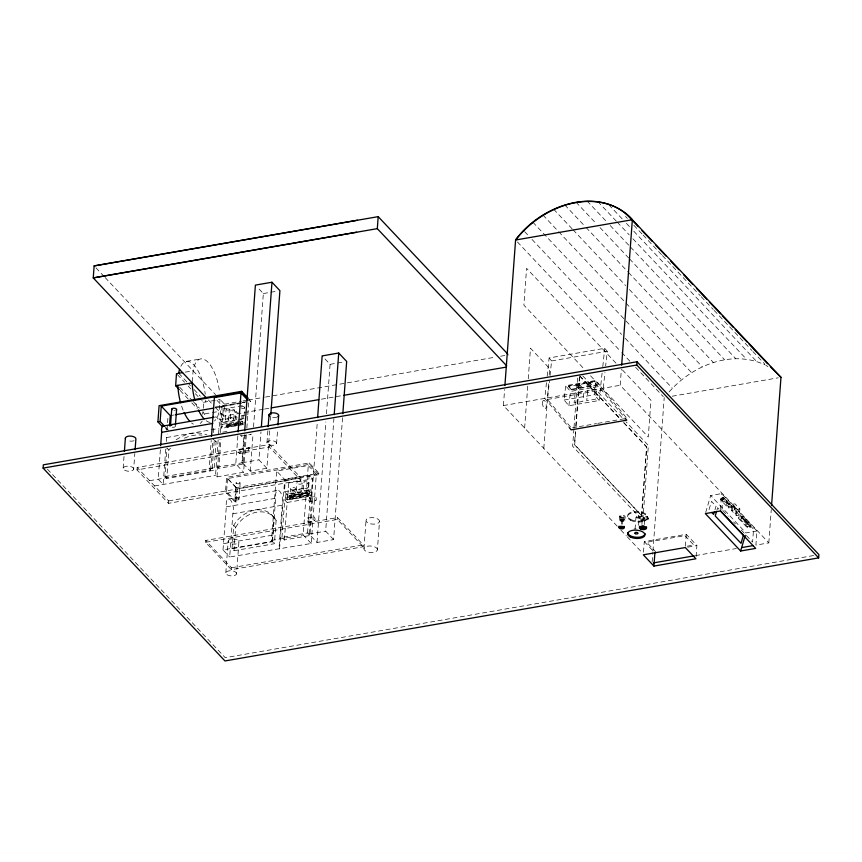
<?xml version="1.0" encoding="UTF-8"?>
<svg xmlns="http://www.w3.org/2000/svg" width="862" height="862" viewBox="0 0 862 862"><rect width="100%" height="100%" fill="white"/><g stroke="black" fill="none" stroke-linecap="round" stroke-linejoin="round"><path stroke-width="0.65" stroke-dasharray="4.31 3.23" d="M192.226 381.704L193.282 369.141A32.196 13.092 80.2 0 1 207.182 361.437A32.196 13.092 80.2 0 1 219.691 392.856M203.464 408.232L203.518 402.328L201.719 400.421M205.759 401.94L205.781 400.043M203.518 402.328L220.069 399.451L219.013 412.144A32.196 13.092 80.2 0 1 214.498 420.979M123.169 468.195L124.031 456.429M133.675 469.176A5.28 2.532 4.2 0 0 126.143 466.277A5.28 2.532 4.2 0 0 125.443 470.609A5.28 2.532 4.2 0 0 133.675 469.176L134.828 453.487M136.983 469.909L137.155 467.473L269.45 444.501L300.967 477.925L300.795 480.36L168.489 503.333L136.983 469.909L269.278 446.947L300.795 480.36M160.375 449.727L158.209 479.207L163.155 484.444L165.806 448.262M166.301 441.559L166.592 437.54A6.454 2.629 80.2 0 0 167.12 434.06M167.012 430.181L168.112 415.225M166.775 478.496L164.944 476.546L167.034 448.068L168.866 450.007L166.775 478.496L214.045 470.286L216.136 441.807L214.304 439.857L212.214 468.346L214.045 470.286M168.489 503.333L168.672 500.897L137.155 467.473M149.622 480.694L210.597 470.113L209.154 468.583L211.222 440.45M210.597 470.113L212.763 440.633M213.356 432.584L213.744 427.229M205.576 542.327L205.716 540.442L337.505 517.556L363.268 544.881L363.139 546.767L231.35 569.653L205.576 542.327L337.365 519.441L363.139 546.767M246.36 434.76L243.601 472.257L216.987 476.88L215.543 475.35L218.194 439.167M218.592 433.812L218.98 428.446A6.454 2.629 80.2 0 0 218.431 419.74A6.454 2.629 80.2 0 0 214.541 417.768M244.011 418.372L222.245 422.154L219.821 419.578L220.78 406.455L241.263 402.899M216.987 476.88L219.67 439.243M220.23 432.681L222.191 405.894L214.369 397.587M245.314 434.922L243.181 464.079L218.808 468.314L220.941 439.157M243.547 424.546L221.739 428.328L222.03 424.406L220.801 423.102L243.892 419.094M222.245 422.154L223.204 409.03L220.78 406.455M263.266 409.288L223.635 416.174L224.519 404.17L220.069 399.451M225.316 419.6L226.081 409.213M227.331 427.013L226.695 426.334L226.9 423.608L227.536 424.276L227.331 427.013L242.254 424.427L242.459 421.69L241.823 421.012L241.619 423.748L242.254 424.427M241.026 424.115L240.724 422.455L241.026 424.115L228.118 425.871L228.204 424.621L239.474 422.671M228.592 419.913A1.649 0.787 4.2 0 0 226.243 419.007A1.649 0.787 4.2 0 0 226.027 420.354A1.649 0.787 4.2 0 0 228.592 419.913L229.357 409.515A1.649 0.787 4.2 0 0 227.008 408.61A1.649 0.787 4.2 0 0 226.792 409.967A1.649 0.787 4.2 0 0 229.357 409.515M228.505 426.281L228.204 424.621M230.305 418.544L230.941 409.838M237.255 488.84L236.296 501.964L235.229 502.147L225.499 491.846L226.566 477.332L309.286 462.969L319.005 473.27L318.897 474.671L237.255 488.84L227.536 478.539L309.178 464.359L318.897 474.671M236.296 501.964L226.577 491.663L227.536 478.539M222.999 549.902L226.318 506.845A8.372 3.405 80.2 0 1 230.359 499.863A8.372 3.405 80.2 0 1 232.859 513.774L229.68 556.981L311.225 543.48L316.322 474.089L308.273 465.545L276.616 471.04L271.53 540.442L272.36 541.336L222.999 549.902L229.68 556.981M233.807 418.867A1.756 0.84 4.2 0 0 231.296 417.898A1.756 0.84 4.2 0 0 231.059 419.341A1.756 0.84 4.2 0 0 233.807 418.867L234.442 410.172A1.756 0.84 4.2 0 0 231.932 409.202A1.756 0.84 4.2 0 0 231.695 410.646A1.756 0.84 4.2 0 0 234.442 410.172M236.953 418.91A1.821 0.873 4.2 0 1 235.294 417.887L235.735 411.864M225.833 572.831L228.171 541.056M237.837 435.827L235.779 463.961L243.601 472.257M234.992 498.839L236.177 482.698M235.229 502.147L236.285 487.633L226.566 477.332M232.029 548.728L233.742 525.357A25.612 19.934 -43.3 0 1 254.84 510.164A25.612 19.934 -43.3 0 1 274.213 518.331L276.12 520.357L274.407 543.717L233.936 550.743L232.029 548.728L272.5 541.692L274.407 543.717M231.35 569.653L231.49 567.756L205.716 540.442M233.936 550.743L235.649 527.382L233.742 525.357M244.065 415.98L244.679 407.629M238.946 499.206A1.983 0.948 4.2 0 0 236.113 498.117A1.983 0.948 4.2 0 0 235.843 499.744A1.983 0.948 4.2 0 0 238.946 499.206L240.132 483.065A1.983 0.948 4.2 0 0 237.298 481.977A1.983 0.948 4.2 0 0 237.028 483.604A1.983 0.948 4.2 0 0 240.132 483.065M243.181 464.079L242.006 462.829L244.043 435.008M269.623 430.871L266.875 468.26L250.292 471.137L242.351 462.722L244.409 434.674M246.855 428.058L247.739 416.001M247.836 414.665L248.816 401.272M236.565 573.833A5.398 2.586 4.2 0 0 228.872 570.859A5.398 2.586 4.2 0 0 228.161 575.288A5.398 2.586 4.2 0 0 236.565 573.833L238.903 542.069A5.398 2.586 4.2 0 0 231.21 539.095A5.398 2.586 4.2 0 0 230.488 543.523A5.398 2.586 4.2 0 0 238.903 542.069M250.292 471.137L253.04 433.748M253.525 427.078L263.341 293.543L257.156 286.992M266.875 468.26L258.934 459.845L260.992 431.797M266.983 442.551L267.866 430.612M270.409 420.193L270.7 416.184M269.278 446.947L269.45 444.501M276.594 443.445A4.827 2.306 4.2 0 0 269.709 440.794A4.827 2.306 4.2 0 0 269.063 444.749A4.827 2.306 4.2 0 0 276.594 443.445L277.661 428.867M272.36 541.336L275.689 498.268A8.372 3.405 80.2 0 1 279.719 491.286A8.372 3.405 80.2 0 1 282.219 505.197L279.04 548.415M272.5 541.692L274.213 518.331M279.579 548.975L284.675 479.574L276.616 471.04M287.833 495.273L284.46 491.685L285.354 479.412L288.738 482.989L287.833 495.273L311.591 491.146L312.497 478.863L309.124 475.285L308.219 487.558L311.591 491.146M281.982 537.414L284.74 499.928L310.288 495.499L312.69 498.042L309.932 535.517L284.385 539.957L281.982 537.414L307.54 532.975L309.932 535.517M285.624 498.074L285.904 494.292L309.717 490.155L311.602 492.159L311.322 495.93L287.509 500.068L285.624 498.074L309.436 493.937L311.322 495.93M284.385 539.957L287.132 502.471L284.74 499.928M287.509 500.068L287.789 496.286L285.904 494.292M289.309 498.355L289.524 495.424L307.723 492.256L308.477 493.064L308.262 495.995L290.074 499.152L289.309 498.355L307.508 495.197L308.262 495.995M290.397 492.008L290.645 488.528M290.074 499.152L290.289 496.221L289.524 495.424M290.343 495.984L290.86 497.977L307.465 495.09L306.958 493.107L290.343 495.984L290.86 497.977M295.591 492.493A2.608 1.25 4.2 0 0 291.862 491.06A2.608 1.25 4.2 0 0 291.518 493.204A2.608 1.25 4.2 0 0 295.591 492.493L295.849 489.013A2.608 1.25 4.2 0 0 292.121 487.58A2.608 1.25 4.2 0 0 291.776 489.724A2.608 1.25 4.2 0 0 295.849 489.013M296.356 490.801L296.948 482.601M301.775 491.308A2.726 1.304 4.2 0 0 297.886 489.81A2.726 1.304 4.2 0 0 297.53 492.051A2.726 1.304 4.2 0 0 301.775 491.308L302.379 483.108A2.726 1.304 4.2 0 0 298.489 481.61A2.726 1.304 4.2 0 0 298.123 483.851A2.726 1.304 4.2 0 0 302.379 483.108M303.295 489.508L303.844 482.052M311.225 543.48L303.176 534.946L308.273 465.545M309.178 464.359L309.286 462.969M307.508 495.197L307.723 492.256M308.488 489.993A2.608 1.25 4.2 0 0 304.76 488.56A2.608 1.25 4.2 0 0 304.415 490.704A2.608 1.25 4.2 0 0 308.488 489.993L309.038 482.537A2.608 1.25 4.2 0 0 305.31 481.104A2.608 1.25 4.2 0 0 304.965 483.237A2.608 1.25 4.2 0 0 309.038 482.537M309.436 493.937L309.717 490.155M307.54 532.975L310.288 495.499M342.548 417.704L333.594 539.601L317.011 542.478L309.07 534.063L317.238 422.886M317.011 542.478L325.868 421.927M326.461 413.889L330.092 364.335L322.151 355.909M333.594 539.601L325.653 531.175L333.917 418.663M337.365 519.441L337.505 517.556M363.958 548.598L366.038 520.26M377.405 549.859A6.756 3.232 4.2 0 0 367.772 546.142A6.756 3.232 4.2 0 0 366.867 551.68A6.756 3.232 4.2 0 0 377.405 549.859L379.485 521.521A6.756 3.232 4.2 0 0 369.852 517.803A6.756 3.232 4.2 0 0 368.947 523.353A6.756 3.232 4.2 0 0 379.485 521.521M617.192 526.186L503.43 405.549L504.604 389.538M524.635 428.048L527.77 385.476M528.255 378.817L530.496 348.226L549.665 368.548L549.18 375.196M543.803 448.369L548.695 381.844M573.92 428.78L572.637 446.236L642.837 520.67L648.353 445.46L626.189 421.96M574.017 427.433L577.669 377.739M623.84 422.606L646.802 446.947L641.748 515.756L574.448 444.706L575.417 431.474M575.805 426.184L579.404 377.222M641.748 515.756L574.706 444.663L575.676 431.431M576.064 426.14L579.663 377.179M705.709 512.394L710.687 495.499L721.656 493.592L756.944 531.003L755.899 545.118L768.818 542.877L620.198 385.282L621.373 369.259M619.315 519.764L619.573 516.295M620.403 520.12L620.683 516.392M621.351 524.118L621.814 519.84M622.278 524.204L622.579 520.077L621.114 520.185L623.021 520.486L622.267 519.829M623.786 520.443A1.702 0.819 4.2 0 0 621.362 519.506A1.702 0.819 4.2 0 0 621.136 520.896A1.702 0.819 4.2 0 0 623.786 520.443L624.066 516.715A1.702 0.819 4.2 0 0 621.642 515.778A1.702 0.819 4.2 0 0 621.416 517.168A1.702 0.819 4.2 0 0 624.066 516.715M624.907 520.292A2.812 1.347 4.2 0 0 620.909 518.752A2.812 1.347 4.2 0 0 620.532 521.057A2.812 1.347 4.2 0 0 624.907 520.292L625.165 516.812A2.812 1.347 4.2 0 0 621.157 515.271A2.812 1.347 4.2 0 0 620.791 517.577A2.812 1.347 4.2 0 0 625.165 516.812M627.558 516.737L627.611 515.896M635.078 529.096L636.016 516.284M638.602 525.26L639.248 516.435M639.098 518.601L639.151 517.803M641.49 515.799L646.543 446.99L623.582 422.649M641.921 524.473L642.405 517.911M644.496 524.559L644.981 517.997M643.494 552.176L644.27 541.595L686.281 534.3L696.895 545.56L696.022 557.466M647.588 517.663L647.642 516.823M648.17 518.892L648.224 518.094M652.146 561.819L652.836 552.467M652.933 551.13L664.214 397.608M685.398 546.206L686.281 534.3M720.61 499.841L720.707 498.548L723.778 498.01L731.429 506.134L731.342 507.427L728.271 507.955L720.61 499.841L723.681 499.303L731.342 507.427M720.481 509.657L721.656 493.592M722.615 499.152L722.722 497.751L723.897 497.546L723.789 498.947L729.446 504.938L728.271 505.143L722.615 499.152L723.789 498.947M721.914 509.561L722.862 496.641L753.55 529.171L752.601 542.101L740.867 529.656M723.681 499.303L723.778 498.01M728.271 505.143L728.368 503.753L722.722 497.751M728.271 507.955L728.368 506.673L720.707 498.548M729.446 504.938L729.554 503.548L728.368 503.753M731.526 510.53L731.978 504.356L734.995 503.839L739.865 509L739.413 515.164L736.396 515.692L731.526 510.53L734.543 510.002L739.413 515.164M734.543 510.002L734.995 503.839M736.396 515.692L736.848 509.528L731.978 504.356M738.314 518.17L738.389 517.178L741.665 516.607L741.589 517.599L750.565 527.124L747.3 527.695L738.314 518.17L741.589 517.599M741.342 518.515L741.492 516.478L742.624 516.284L748.421 522.437L748.27 524.473L747.138 524.667L741.342 518.515L742.473 518.321L748.27 524.473M742.473 518.321L742.624 516.284M747.138 524.667L747.289 522.631L748.421 522.437M747.3 527.695L747.376 526.693L738.389 517.178M750.565 527.124L750.64 526.132L741.492 516.478M768.818 542.877L771.264 509.507M546.465 382.728L544.795 398.373L569.448 427.811M547.165 376.209L549.116 357.967L604.736 348.302L607.225 351.276L605.663 365.897M570.493 426.949L547.489 399.472L549.471 380.864M550.042 375.552L551.605 360.941L549.116 357.967M602.096 373.074L599.165 400.485L568.92 405.743L564.125 400.011L565.655 385.702L595.911 380.444L600.695 386.165L570.45 391.423L565.655 385.702M568.5 386.402L568.554 385.82L594.511 381.316L597.334 385.336L571.377 389.839L568.5 386.402L594.457 381.898L597.334 385.336M568.92 405.743L570.45 391.423M571.377 389.839L568.554 385.82M577.788 385.777C577.518 387.728 581.053 385.551 578.133 385.691M581.107 386.607A2.608 1.368 6.1 0 0 577.4 384.969A2.608 1.368 6.1 0 0 577.034 387.318A2.608 1.368 6.1 0 0 581.107 386.607L581.117 386.467A2.608 1.368 6.1 0 0 577.411 384.829A2.608 1.368 6.1 0 0 577.044 387.178A2.608 1.368 6.1 0 0 581.117 386.467M591.278 384.829L591.289 384.678A2.554 1.336 6.1 0 0 587.668 383.073A2.554 1.336 6.1 0 0 587.313 385.379A2.554 1.336 6.1 0 0 591.289 384.678M594.457 381.898L594.511 381.316M599.165 400.485L594.381 394.764L595.911 380.444M602.786 366.555L604.736 348.302M626.124 417.294L603.12 389.807L604.962 372.535M202.57 414.266L202.926 411.853M204.703 414.633L203.023 411.971M709.06 509.582L711.484 501.361L716.031 506.188L714.997 509.711M716.958 510.099L717.658 507.75L719.501 509.701M622.579 520.077L621.653 519.991M669.084 391.984C691.744 365.822 731.526 349.218 764.68 364.755M263.341 293.543L277.37 291.108M186.698 361.361L201.008 358.872M185.233 372.147L193.045 370.789M330.092 364.335L344.121 361.9M224.519 404.17L241.694 401.186M243.009 400.959L246.974 400.27M248.299 400.043L264.149 397.285M265.474 397.059L346.05 383.073M347.375 382.836L495.327 357.148M500.606 356.232L508.537 354.853M215.295 407.026L241.209 402.586M242.481 402.371L246.284 401.714M242.545 402.683L245.11 402.231M170.267 415.635L174.221 414.945M215.058 407.855L244.043 402.823M223.204 409.03L244.97 405.248M204.822 413.879L219.131 411.389M264.591 409.062L269.871 408.146M321.397 399.203L342.526 395.529M551.605 360.941L607.225 351.276M219.821 419.578L236.468 416.691M241.586 415.807L244.14 415.355M222.03 424.406L243.838 420.613M227.536 424.276L242.459 421.69M228.592 425.041L241.112 422.865M244.894 422.8L220.51 427.035L221.739 428.328M228.118 425.871L236.878 424.352M226.695 426.334L236.641 424.61M237.89 424.395L241.619 423.748M166.592 437.54L209.811 430.041M211.125 429.815L218.98 428.446M222.719 432.164L227.859 431.28M241.371 436.086L250.874 434.437M571.441 389.268L597.398 384.754M238.957 449.404L248.924 447.669M503.43 405.549L620.198 385.282M547.489 399.472L603.12 389.807M239.614 453.477A2.069 0.84 80.2 0 0 239.841 450.352A2.069 0.84 80.2 0 0 238.397 450.503A2.069 0.84 80.2 0 0 239.614 453.477L249.581 451.753A2.069 0.84 80.2 0 0 249.808 448.617A2.069 0.84 80.2 0 0 248.364 448.768A2.069 0.84 80.2 0 0 249.581 451.753M564.125 400.011L594.381 394.764M242.351 462.722L258.934 459.845M209.154 468.583L242.006 462.829M164.944 476.546L212.214 468.346M154.567 485.942L215.543 475.35M672.166 396.229L778.321 377.793M572.67 427.735L577.971 426.819M579.296 426.593L596.504 423.598M597.829 423.371L626.976 418.307M236.285 487.633L319.005 473.27M284.675 479.574L316.322 474.089M168.672 500.897L300.967 477.925M225.499 491.846L226.577 491.663M288.738 482.989L312.497 478.863M227.999 499.066L277.359 490.5M284.46 491.685L308.219 487.558M226.318 506.845L275.689 498.268M287.789 496.286L311.602 492.159M290.289 496.221L308.477 493.064M290.957 496.631L307.562 493.754L306.958 493.107M309.232 497.503L315.061 496.49M287.132 502.471L312.69 498.042M232.859 513.774L282.219 505.197M309.911 501.652A2.101 0.851 80.2 0 0 310.137 498.462A2.101 0.851 80.2 0 0 308.661 498.613A2.101 0.851 80.2 0 0 309.911 501.652L315.729 500.639A2.101 0.851 80.2 0 0 315.966 497.449A2.101 0.851 80.2 0 0 314.49 497.6A2.101 0.851 80.2 0 0 315.729 500.639M307.766 517.976L313.908 516.92M308.391 521.79A1.929 0.787 80.2 0 0 308.607 518.859A1.929 0.787 80.2 0 0 307.249 518.999A1.929 0.787 80.2 0 0 308.391 521.79L314.522 520.723A1.929 0.787 80.2 0 0 314.738 517.793A1.929 0.787 80.2 0 0 313.38 517.933A1.929 0.787 80.2 0 0 314.522 520.723M223.463 543.674L272.823 535.108M271.53 540.442L303.176 534.946M309.07 534.063L325.653 531.175M231.49 567.756L363.268 544.881M728.368 506.673L731.429 506.134M736.848 509.528L739.865 509M747.376 526.693L750.64 526.132M756.944 531.003L745.975 532.91L710.687 495.499M687.208 546.185L693.802 545.043L684.945 535.647L646.726 542.284L655.583 551.669M687.704 547.165L696.895 545.56M695.526 555.602L736.374 548.512M813.599 555.527L225.219 657.684L47.033 468.745M765.833 365.24L767.88 366.576M625.521 216.448L627.364 218.409M633.829 225.262L642.136 234.065M643.063 235.046L661.52 254.624M662.447 255.605L700.289 295.741M701.215 296.711L713.219 309.436M714.135 310.417L751.987 350.554M752.914 351.534L764.906 364.26M608.874 204.79L622.72 219.476M626.415 223.387L630.111 227.309M633.796 231.221L756.577 361.404M597.84 201.589L616.308 221.168M617.224 222.148L629.228 234.873M632.923 238.796L746.46 359.195M587.108 201.04L606.492 221.588M610.188 225.51L629.572 246.069M630.499 247.038L735.728 358.635M576.01 202.15L596.31 223.689M600.006 227.6L628.624 257.943M629.551 258.923L724.63 359.745M564.782 204.919L585.082 226.447M586.009 227.428L627.547 271.476M628.473 272.457L713.402 362.514M553.684 209.261L572.152 228.839M573.068 229.82L625.693 285.613M629.379 289.524L702.314 366.856M542.985 215.091L557.757 230.757M558.684 231.727L625.144 302.206M626.071 303.187L691.604 372.686M532.921 222.277L681.54 379.873M524.635 231.619L528.331 235.541M532.026 239.453L621.567 334.402M625.262 338.324L672.338 388.245M517.437 241.963L620.823 351.599M621.75 352.58L630.057 361.393M635.596 367.266L663.287 396.628M615.953 363.096L526.574 268.319L523.87 305.105L583.768 368.624M622.407 369.938L650.972 400.227L648.267 437.012L589.296 374.485M722.819 510.519L728.239 516.263M733.648 522.006L735.458 523.913M582.777 375.918L625.262 420.979M579.76 375.854L620.166 418.706M579.501 375.897L619.907 418.749M644.27 541.595L654.01 551.917M620.866 530.076L626.372 535.916M627.288 536.886L641.964 552.456M248.892 398.977L250.637 401.681L248.827 399.774M95.962 267.845L104.205 276.583M105.121 277.553L215.565 394.677M208.367 399.979L211.955 403.782M215.543 407.586L223.635 416.174M178.736 373.278L190.448 385.691M194.047 389.516L200.361 396.208M177.389 374.614L184.597 382.265M188.196 386.09L190.901 388.956M195.405 393.729L198.109 396.595M179.705 387.243L192.258 400.561M193.163 401.509L199.434 408.168M180.147 390.486L188.218 399.052M191.806 402.856L197.193 408.556M272.176 515.401L274.084 517.426M217.633 467.064L218.808 468.314M165.536 427.229L169.135 431.043M600.426 388.708L624.217 417.143M251.262 434.103A2.155 0.873 80.2 0 1 250.389 434.2M241.888 435.396A2.155 0.873 80.2 0 1 240.433 435.105M165.644 427.983A6.454 2.629 80.2 0 1 166.398 429.804M174.598 410.571A2.446 1.164 4.2 0 1 173.962 410.549M175.126 425.709A2.446 1.164 4.2 0 1 174.253 427.153A2.446 1.164 4.2 0 1 171.075 426.755M243.644 417.607A1.929 0.927 4.2 0 1 241.425 417.833M241.231 416.109A1.929 0.927 4.2 0 1 243.526 416.475M244.582 407.855A1.929 0.927 4.2 0 1 241.295 407.974M241.511 406.681A1.929 0.927 4.2 0 1 244.657 407.381M235.294 417.887A1.821 0.873 4.2 0 1 237.233 417.197M238.321 412.866A1.821 0.873 4.2 0 1 235.725 411.982A1.821 0.873 4.2 0 1 238.138 411.249M276.971 417.089A4.827 2.306 4.2 0 1 270.172 416.454M134.063 440.73A5.28 2.532 4.2 0 1 127.651 440.536M235.649 527.382A25.612 19.934 -43.3 0 1 256.747 512.19A25.612 19.934 -43.3 0 1 276.12 520.357M168.866 450.007A34.771 27.056 -43.3 0 1 170.504 448.154M184.371 438.176A34.771 27.056 -43.3 0 1 201.988 435.116M213.205 439.286A34.771 27.056 -43.3 0 1 216.136 441.807M176.182 439.792A34.771 27.056 -43.3 0 1 206.772 434.825M210.145 422.412A32.196 13.092 80.2 0 1 205.91 420.505M197.42 407.694A32.196 13.092 80.2 0 1 195.254 401.476M193.433 424.158A32.196 13.092 80.2 0 1 191.601 422.994M183.11 410.183A32.196 13.092 80.2 0 1 180.945 403.966M180.858 366.296A32.196 13.092 80.2 0 1 194.424 365.51A32.196 13.092 80.2 0 1 205.242 394.139M202.236 421.012A32.196 13.092 80.2 0 1 200.189 423.457M633.99 529.052A8.631 4.127 4.2 0 1 636.21 529.009M732.635 506.479L732.366 510.207L735.857 513.924L736.137 510.196L732.635 506.479M575.159 392.91L574.092 402.91L582.831 401.39L583.897 391.391L575.159 392.91M587.787 390.723L586.72 400.711L595.502 399.192L596.569 389.193L587.787 390.723M587.798 384.118C589.015 386.478 590.826 382.847 587.798 384.118M542.554 402.576A4.31 1.756 80.2 0 0 545.107 408.803A4.31 1.756 80.2 0 0 545.592 402.263A4.31 1.756 80.2 0 0 542.554 402.576M636.447 517.706A1.616 0.776 4.2 0 0 639.141 517.48A1.616 0.776 4.2 0 0 637.115 516.435A1.616 0.776 4.2 0 0 636.447 517.706M630.639 520.292A10.042 4.806 4.2 0 0 647.297 518.902A10.042 4.806 4.2 0 0 634.766 512.427A10.042 4.806 4.2 0 0 630.639 520.292M630.704 519.441A10.042 4.806 4.2 0 0 647.362 518.051A10.042 4.806 4.2 0 0 634.831 511.575A10.042 4.806 4.2 0 0 630.704 519.441M636.512 516.855A1.616 0.776 4.2 0 0 639.205 516.629A1.616 0.776 4.2 0 0 637.18 515.584A1.616 0.776 4.2 0 0 636.512 516.855M642.772 519.161A1.293 0.614 4.2 0 0 644.895 518.946A1.293 0.614 4.2 0 0 643.235 518.137A1.293 0.614 4.2 0 0 642.772 519.161M640.595 520.195A4.547 2.177 4.2 0 0 648.073 519.452A4.547 2.177 4.2 0 0 642.233 516.586A4.547 2.177 4.2 0 0 640.595 520.195M640.649 519.398A4.547 2.177 4.2 0 0 648.127 518.655A4.547 2.177 4.2 0 0 642.287 515.799A4.547 2.177 4.2 0 0 640.649 519.398M642.826 518.364A1.293 0.614 4.2 0 0 644.948 518.148A1.293 0.614 4.2 0 0 643.289 517.34A1.293 0.614 4.2 0 0 642.826 518.364M621.157 520.648A1.702 0.819 4.2 0 0 623.808 520.185A1.702 0.819 4.2 0 0 621.383 519.258A1.702 0.819 4.2 0 0 621.157 520.648"/><path stroke-width="1.29" d="M179.253 389.538L175.665 385.734L176.484 373.666L182.636 372.599M177.917 385.346L177.906 386.208A32.196 13.092 80.2 0 0 180.567 402.662M43.1 468.109L43.337 464.823L637.029 361.749L818.9 554.6L818.663 557.886L224.971 660.96L43.1 468.109L636.781 365.025L818.663 557.886M357.493 220.23L94.13 265.905L93.247 277.909L206.568 398.072M124.419 451.192L125.378 438.122M135.118 449.565L135.884 439.103A5.28 2.532 4.2 0 0 130.345 436.064A5.28 2.532 4.2 0 0 125.453 438.78M162.422 426.658L157.918 421.884L159.104 405.679L241.683 391.337L247.987 398.018M164.631 426.27L160.127 421.496L161.259 406.088L241.629 392.135L247.933 398.815M160.666 445.708L161.657 432.304A6.454 2.629 80.2 0 1 163.78 426.011M169.512 425.903L170.267 415.635L161.259 406.088M170.504 425.871L171.721 409.159M175.449 425.041L176.581 409.622M211.513 436.431L214.369 397.587L240.994 392.964L247.944 400.345M238.138 431.808L240.994 392.964M241.629 392.135L241.683 391.337M244.711 430.677L255.4 285.117L271.983 282.24L279.913 290.666L270.797 414.848M261.391 426.453L271.983 282.24M268.157 426.636L269.03 414.708M277.952 424.891L278.631 415.613M317.625 417.531L322.151 355.909L338.734 353.032L346.675 361.447L342.839 413.695M334.208 414.644L338.734 353.032M506.737 365.887L377.308 228.645L378.192 216.642L94.13 265.905M504.906 385.529L515.584 240.013C540.657 205.134 599.37 183.929 632.352 219.735L780.972 377.33L771.565 505.498M621.664 365.251L632.352 219.735L515.584 240.013A83.043 64.618 -43.3 0 1 632.352 219.735M636.781 365.025L637.029 361.749M653.924 566.086L643.3 554.816L685.301 547.532L695.925 558.791L653.924 566.086L654.894 552.854M178.736 373.278L178.973 371.619A32.196 13.092 80.2 0 1 179.63 369.292M714.307 512.06L713.607 514.409L711.786 512.481M716.613 511.274L715.234 515.972L741.018 543.319L743.443 535.097L720.416 510.681M740.641 551.012L705.353 513.601L720.384 510.994L755.662 548.404L740.641 551.012L745.253 535.356M377.308 228.645L93.247 277.909L356.609 232.234M175.665 385.734L192.226 382.857L192.215 383.73A32.196 13.092 80.2 0 0 194.877 400.173M175.536 414.719L213.744 408.082M157.918 421.884L160.127 421.496M162.886 426.076L213.959 417.208M271.196 407.92L318.746 399.656M343.852 395.302L506.328 367.093M161.657 432.304L212.731 423.436M653.374 562.918L694.212 555.828M741.643 547.596L753.313 545.571M780.972 377.33L770.337 366.673M625.403 212.989L638.333 226.695M642.018 230.607L652.178 241.371M655.874 245.293L666.024 256.057M670.636 260.949L678.944 269.763M683.566 274.655L692.789 284.449M696.485 288.361L706.635 299.125M709.415 302.066L720.492 313.811M722.334 315.772L733.411 327.517M735.254 329.478L747.257 342.203M749.1 344.153L767.568 363.732M378.192 216.642L507.621 353.883M625.069 418.156L626.771 420.182L571.14 429.847L569.448 427.811M171.958 409.773A2.446 1.164 4.2 0 1 174.339 408.232A2.446 1.164 4.2 0 1 176.16 410.172M170.913 425.322A2.446 1.164 4.2 0 1 171.872 424.977M269.494 415.915A4.827 2.306 4.2 0 1 274.202 412.876A4.827 2.306 4.2 0 1 277.812 416.691M204.078 418.835A32.196 13.092 80.2 0 1 198.411 409.967M189.769 421.313A32.196 13.092 80.2 0 1 184.102 412.456M645.002 533.556A8.631 4.127 4.2 0 1 636.587 537.306A8.631 4.127 4.2 0 1 627.784 532.759M646.608 526.941A3.577 1.713 4.2 0 1 642.761 528.525A3.577 1.713 4.2 0 1 639.55 526.273M624.023 526.326A2.672 1.282 4.2 0 1 621.761 528.029A2.672 1.282 4.2 0 1 619.11 526.176M621.179 526.639L622.084 526.79L621.233 526.596M630.359 536.961A8.631 4.127 4.2 0 0 644.679 535.765A8.631 4.127 4.2 0 0 633.904 530.195A8.631 4.127 4.2 0 0 630.359 536.961M635.283 533.664A1.616 0.776 4.2 0 0 637.966 533.438A1.616 0.776 4.2 0 0 635.941 532.393A1.616 0.776 4.2 0 0 635.283 533.664M640.574 529.009A3.577 1.713 4.2 0 0 646.457 528.428A3.577 1.713 4.2 0 0 641.867 526.176A3.577 1.713 4.2 0 0 640.574 529.009M642.179 527.232A1.293 0.614 4.2 0 0 644.302 527.027A1.293 0.614 4.2 0 0 642.643 526.219A1.293 0.614 4.2 0 0 642.179 527.232M620.058 528.557A2.672 1.282 4.2 0 0 624.217 527.835A2.672 1.282 4.2 0 0 620.414 526.37A2.672 1.282 4.2 0 0 620.058 528.557"/></g></svg>
